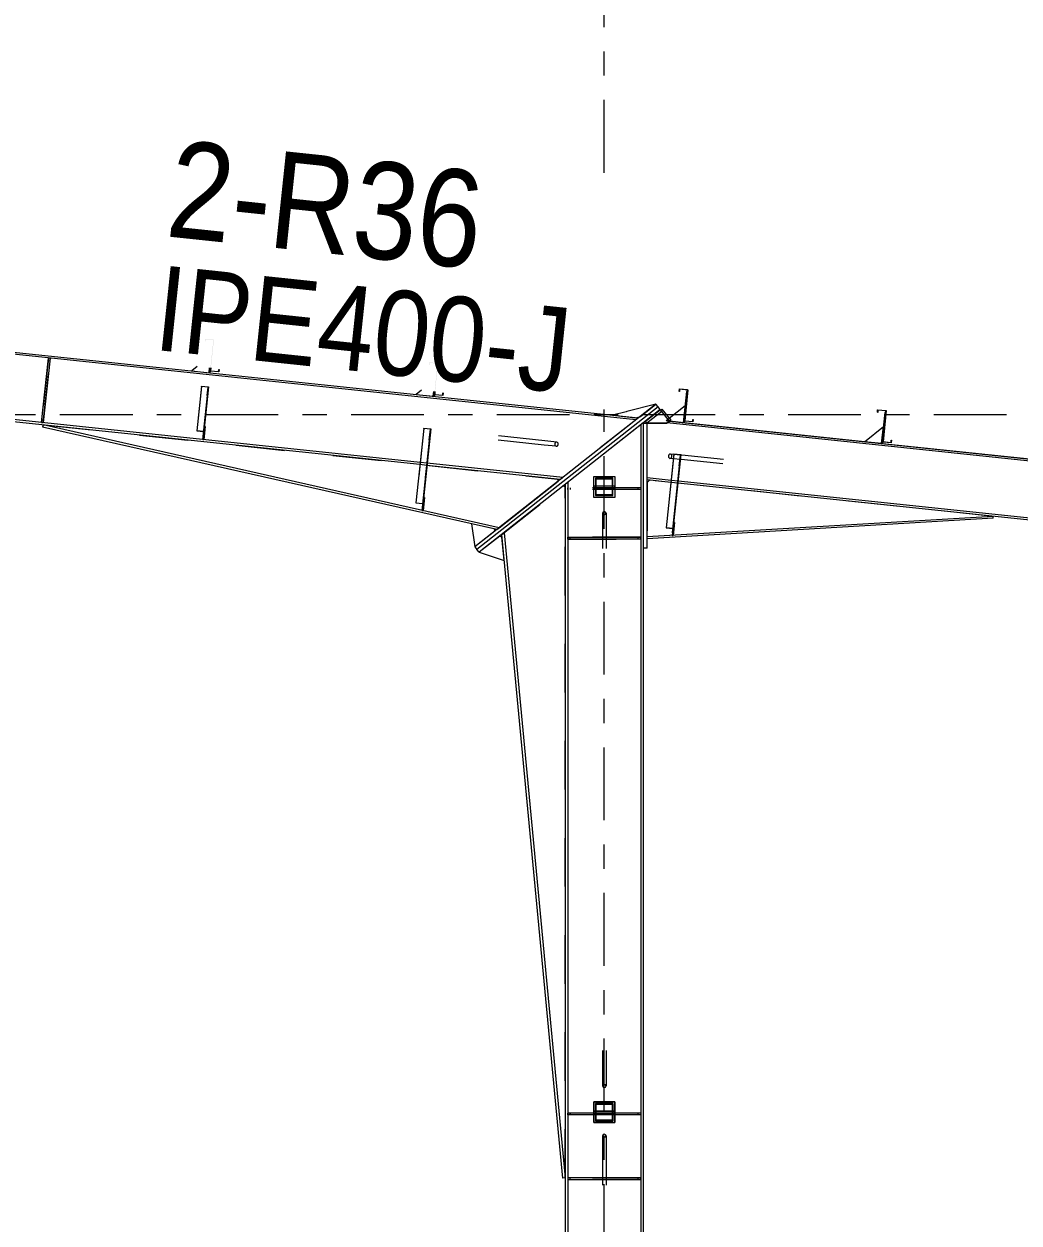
# Model space of a CAD drawing. Header units: millimetres. Extents: x -88 to 735, y -128 to 446.
# Drawn here: x 304.11 to 345.1, y 195.19 to 244.6 of the extents above; entities that cross this region are included whole.
import ezdxf

# ---------------------------------------------------------------- set-up
doc = ezdxf.new("R2010")
doc.units = ezdxf.units.MM
for name, pattern in [('XKITLINE00', [0]), ('XKITLINE02', [4, 2, -2]), ('XKITLINE03', [6, 3, -1, 1, -1])]:
    doc.linetypes.add(name, pattern=pattern)
for name, color, linetype, lineweight in [('Part', 2, 'Continuous', 0), ('PartMark', 7, 'Continuous', 0), ('S-grid', 1, 'Continuous', 0)]:
    doc.layers.add(name, color=color, linetype=linetype, lineweight=lineweight)
doc.styles.add('ARIAL', font='ARIAL.TTF')

# ---------------------------------------------------------------- blocks, each defined once
blk = doc.blocks.new('*A367')
at = {"layer": 'Part'}
blk.add_hatch(color=3, dxfattribs=at).paths.add_polyline_path([(331.659, 228.212), (331.669, 228.305), (331.682, 228.304), (331.67, 228.198), (331.315, 228.235), (331.45, 229.515), (331.121, 229.55), (331.111, 229.456), (331.098, 229.457), (331.109, 229.564), (331.464, 229.526), (331.329, 228.246)], flags=17)
blk = doc.blocks.new('*A369')
at = {"layer": 'Part'}
blk.add_hatch(color=3, dxfattribs=at).paths.add_polyline_path([(339.828, 227.35), (339.838, 227.444), (339.851, 227.442), (339.839, 227.336), (339.484, 227.373), (339.619, 228.653), (339.29, 228.688), (339.28, 228.594), (339.267, 228.596), (339.278, 228.702), (339.633, 228.665), (339.498, 227.385)], flags=17)
blk = doc.blocks.new('*A371')
at = {"layer": 'Part'}
blk.add_hatch(color=3, dxfattribs=at).paths.add_polyline_path([(321.359, 229.298), (321.369, 229.392), (321.382, 229.39), (321.37, 229.284), (321.015, 229.321), (321.15, 230.601), (320.821, 230.636), (320.811, 230.542), (320.798, 230.544), (320.809, 230.65), (321.164, 230.613), (321.029, 229.333)], flags=17)
blk = doc.blocks.new('*A372')
at = {"layer": 'Part'}
blk.add_hatch(color=3, dxfattribs=at).paths.add_polyline_path([(312.124, 230.272), (312.134, 230.366), (312.147, 230.364), (312.136, 230.258), (311.781, 230.295), (311.916, 231.575), (311.586, 231.61), (311.576, 231.516), (311.564, 231.518), (311.575, 231.624), (311.93, 231.587), (311.795, 230.307)], flags=17)
blk = doc.blocks.new('*A374')
at = {"layer": 'Part'}
h = blk.add_hatch(color=3, dxfattribs=at)
h.paths.add_polyline_path([(327.66, 199.404), (327.66, 200.118), (328.374, 200.118), (328.374, 199.404)], flags=17)
h.paths.add_polyline_path([(327.688, 200.09), (327.688, 199.432), (328.346, 199.432), (328.346, 200.09)])
blk = doc.blocks.new('*A382')
at = {"layer": 'Part'}
blk.add_hatch(color=3, dxfattribs=at).paths.add_polyline_path([(320.581, 227.925), (320.583, 227.948), (320.867, 227.918), (320.818, 227.448), (320.803, 227.45), (320.851, 227.896)], flags=17)
blk = doc.blocks.new('*A383')
at = {"layer": 'Part'}
blk.add_hatch(color=3, dxfattribs=at).paths.add_polyline_path([(311.426, 229.654), (311.428, 229.672), (311.712, 229.642), (311.674, 229.282), (311.66, 229.284), (311.696, 229.626)], flags=17)
blk = doc.blocks.new('*A384')
at = {"layer": 'Part'}
blk.add_hatch(color=3, dxfattribs=at).paths.add_polyline_path([(330.883, 226.86), (330.885, 226.883), (331.169, 226.853), (331.12, 226.386), (331.106, 226.388), (331.153, 226.831)], flags=17)
blk = doc.blocks.new('*A398')
at = {"layer": 'Part'}
blk.add_hatch(color=3, dxfattribs=at).paths.add_polyline_path([(339.828, 227.35), (339.838, 227.444), (339.851, 227.442), (339.839, 227.336), (339.484, 227.373), (339.619, 228.653), (339.29, 228.688), (339.28, 228.594), (339.267, 228.596), (339.278, 228.702), (339.633, 228.665), (339.498, 227.385)], flags=17)
blk = doc.blocks.new('*A399')
at = {"layer": 'Part'}
blk.add_hatch(color=3, dxfattribs=at).paths.add_polyline_path([(321.359, 229.298), (321.369, 229.392), (321.382, 229.39), (321.37, 229.284), (321.015, 229.321), (321.15, 230.601), (320.821, 230.636), (320.811, 230.542), (320.798, 230.544), (320.809, 230.65), (321.164, 230.613), (321.029, 229.333)], flags=17)
blk = doc.blocks.new('*A400')
at = {"layer": 'Part'}
blk.add_hatch(color=3, dxfattribs=at).paths.add_polyline_path([(331.659, 228.212), (331.669, 228.305), (331.682, 228.304), (331.67, 228.198), (331.315, 228.235), (331.45, 229.515), (331.121, 229.55), (331.111, 229.456), (331.098, 229.457), (331.109, 229.564), (331.464, 229.526), (331.329, 228.246)], flags=17)
blk = doc.blocks.new('*A401')
at = {"layer": 'Part'}
blk.add_hatch(color=3, dxfattribs=at).paths.add_polyline_path([(312.124, 230.272), (312.134, 230.366), (312.147, 230.364), (312.136, 230.258), (311.781, 230.295), (311.916, 231.575), (311.586, 231.61), (311.576, 231.516), (311.564, 231.518), (311.575, 231.624), (311.93, 231.587), (311.795, 230.307)], flags=17)
blk = doc.blocks.new('*A1351')
at = {"layer": 'S-grid', "color": 1, "linetype": 'XKITLINE03', "lineweight": 0}
blk.add_line((-48.412, 228.511), (395.032, 228.511), dxfattribs=at)
blk = doc.blocks.new('*A1353')
at = {"layer": 'Part', "color": 2, "linetype": 'XKITLINE00', "lineweight": 0}
for p, q in [((329.316, 228.281), (244.477, 237.229)), ((244.487, 237.322), (329.421, 228.363)), ((320.424, 226.439), (246.832, 234.201)), ((320.434, 226.531), (246.842, 234.293)), ((326.206, 225.829), (320.708, 226.409)), ((326.311, 225.911), (320.718, 226.501))]:
    blk.add_line(p, q, dxfattribs=at)
at = {"layer": 'Part', "color": 7, "linetype": 'XKITLINE02', "lineweight": 0}
for p, q in [((329.421, 228.363), (326.206, 225.829)), ((320.708, 226.409), (320.424, 226.439)), ((320.718, 226.501), (320.434, 226.531))]:
    blk.add_line(p, q, dxfattribs=at)
blk = doc.blocks.new('*A1784')
at = {"layer": 'S-grid', "color": 1, "linetype": 'XKITLINE03', "lineweight": 0}
for p, q in [((328.017, 238.466), (328.017, 265.039)), ((328.017, 145.791), (328.017, 228.712))]:
    blk.add_line(p, q, dxfattribs=at)
blk = doc.blocks.new('*A1785')
at = {"layer": 'Part', "color": 7, "linetype": 'XKITLINE02', "lineweight": 0}
for p, q in [((329.781, 225.811), (329.781, 228.146)), ((329.781, 228.146), (330.596, 228.146)), ((330.611, 228.158), (330.596, 228.146)), ((330.611, 228.158), (330.697, 228.228)), ((331.308, 228.164), (330.697, 228.228)), ((330.697, 228.228), (330.697, 228.228)), ((339.477, 227.302), (338.731, 227.381)), ((331.054, 225.756), (330.77, 225.786)), ((331.046, 225.678), (330.761, 225.708))]:
    blk.add_line(p, q, dxfattribs=at)
at = {"layer": 'Part', "color": 2, "linetype": 'XKITLINE00', "lineweight": 0}
for p, q in [((330.611, 228.158), (330.697, 228.228)), ((414.872, 219.271), (330.611, 228.158)), ((330.697, 228.228), (414.881, 219.349)), ((338.731, 227.381), (331.308, 228.164)), ((347.965, 226.407), (339.477, 227.302)), ((330.77, 225.786), (329.781, 225.89)), ((330.761, 225.708), (329.781, 225.811)), ((414.618, 216.863), (331.046, 225.678)), ((414.627, 216.941), (331.054, 225.756))]:
    blk.add_line(p, q, dxfattribs=at)
blk = doc.blocks.new('*A1786')
at = {"layer": 'Part', "color": 7, "linetype": 'XKITLINE02', "lineweight": 0}
for p, q in [((329.624, 228.16), (326.41, 225.626)), ((326.51, 199.725), (326.51, 199.654)), ((329.524, 199.725), (329.524, 199.654))]:
    blk.add_line(p, q, dxfattribs=at)
at = {"layer": 'Part', "color": 2, "linetype": 'XKITLINE00', "lineweight": 0}
for p, q in [((329.524, 228.081), (329.524, 199.725)), ((329.624, 228.16), (329.624, 164.19)), ((326.41, 225.626), (326.41, 164.19)), ((326.51, 225.704), (326.51, 199.725)), ((326.51, 199.654), (326.51, 164.19)), ((329.524, 199.654), (329.524, 164.19))]:
    blk.add_line(p, q, dxfattribs=at)
blk = doc.blocks.new('*A1787')
at = {"layer": 'Part', "color": 7, "linetype": 'XKITLINE02', "lineweight": 0}
for p, q in [((323.792, 223.562), (326.327, 225.56)), ((326.327, 225.56), (326.41, 225.521)), ((326.41, 197.054), (326.41, 225.521)), ((326.41, 225.521), (326.41, 225.521)), ((326.41, 197.054), (326.41, 225.521)), ((326.41, 225.521), (326.41, 225.521))]:
    blk.add_line(p, q, dxfattribs=at)
at = {"layer": 'Part', "color": 2, "linetype": 'XKITLINE00', "lineweight": 0}
for p, q in [((326.41, 225.521), (326.327, 225.56)), ((326.31, 197.045), (323.792, 223.562)), ((323.886, 223.636), (326.41, 197.054)), ((326.41, 197.054), (326.31, 197.045))]:
    blk.add_line(p, q, dxfattribs=at)
blk = doc.blocks.new('*A1798')
at = {"layer": 'Part', "color": 2, "linetype": 'XKITLINE00', "lineweight": 0}
for p, q in [((331.098, 229.457), (331.109, 229.564)), ((331.111, 229.456), (331.098, 229.457)), ((331.109, 229.564), (331.464, 229.526)), ((331.121, 229.55), (331.111, 229.456)), ((331.45, 229.515), (331.121, 229.55)), ((331.315, 228.235), (331.45, 229.515)), ((331.464, 229.526), (331.329, 228.246)), ((331.329, 228.246), (331.659, 228.212)), ((331.659, 228.212), (331.669, 228.305)), ((331.669, 228.305), (331.682, 228.304)), ((331.682, 228.304), (331.67, 228.198)), ((331.67, 228.198), (331.315, 228.235))]:
    blk.add_line(p, q, dxfattribs=at)
blk = doc.blocks.new('*A1800')
at = {"layer": 'Part', "color": 2, "linetype": 'XKITLINE00', "lineweight": 0}
for p, q in [((339.267, 228.596), (339.278, 228.702)), ((339.28, 228.594), (339.267, 228.596)), ((339.278, 228.702), (339.633, 228.665)), ((339.29, 228.688), (339.28, 228.594)), ((339.619, 228.653), (339.29, 228.688)), ((339.484, 227.373), (339.619, 228.653)), ((339.633, 228.665), (339.498, 227.385)), ((339.839, 227.336), (339.484, 227.373)), ((339.498, 227.385), (339.828, 227.35)), ((339.828, 227.35), (339.838, 227.444)), ((339.838, 227.444), (339.851, 227.442)), ((339.851, 227.442), (339.839, 227.336))]:
    blk.add_line(p, q, dxfattribs=at)
blk = doc.blocks.new('*A1802')
at = {"layer": 'Part', "color": 2, "linetype": 'XKITLINE00', "lineweight": 0}
for p, q in [((321.015, 229.321), (321.029, 229.449)), ((321.37, 229.284), (321.015, 229.321)), ((321.042, 229.448), (321.029, 229.333)), ((321.029, 229.333), (321.359, 229.298)), ((321.359, 229.298), (321.369, 229.392)), ((321.369, 229.392), (321.382, 229.39)), ((321.382, 229.39), (321.37, 229.284))]:
    blk.add_line(p, q, dxfattribs=at)
blk = doc.blocks.new('*A1803')
at = {"layer": 'Part', "color": 2, "linetype": 'XKITLINE00', "lineweight": 0}
for p, q in [((311.781, 230.295), (311.794, 230.423)), ((312.136, 230.258), (311.781, 230.295)), ((311.807, 230.422), (311.795, 230.307)), ((311.795, 230.307), (312.124, 230.272)), ((312.124, 230.272), (312.134, 230.366)), ((312.134, 230.366), (312.147, 230.364)), ((312.147, 230.364), (312.136, 230.258))]:
    blk.add_line(p, q, dxfattribs=at)
blk = doc.blocks.new('*A1805')
at = {"layer": 'Part', "color": 2, "linetype": 'XKITLINE00', "lineweight": 0}
for p, q in [((327.66, 200.118), (327.66, 199.404)), ((327.66, 200.118), (328.374, 200.118)), ((327.688, 199.432), (327.688, 200.09)), ((327.688, 200.09), (328.346, 200.09)), ((328.346, 200.09), (328.346, 199.432)), ((328.374, 200.118), (328.374, 199.404)), ((328.374, 199.404), (327.66, 199.404)), ((328.346, 199.432), (327.688, 199.432))]:
    blk.add_line(p, q, dxfattribs=at)
blk = doc.blocks.new('*A1822')
at = {"layer": 'Part', "color": 2, "linetype": 'XKITLINE00', "lineweight": 0}
for p, q in [((327.967, 198.833), (327.946, 198.79)), ((327.946, 198.79), (327.946, 198.353)), ((327.946, 198.79), (327.967, 198.748)), ((328.017, 198.851), (327.967, 198.833)), ((327.967, 198.748), (328.017, 198.73)), ((328.068, 198.833), (328.017, 198.851)), ((328.017, 198.73), (328.068, 198.748)), ((328.088, 198.79), (328.068, 198.833)), ((328.068, 198.748), (328.088, 198.79)), ((328.088, 198.79), (328.088, 198.353))]:
    blk.add_line(p, q, dxfattribs=at)
at = {"layer": 'Part', "color": 7, "linetype": 'XKITLINE02', "lineweight": 0}
for p, q in [((327.946, 198.353), (327.946, 196.753)), ((328.088, 198.353), (328.088, 196.753))]:
    blk.add_line(p, q, dxfattribs=at)
blk = doc.blocks.new('*A1823')
at = {"layer": 'Part', "color": 7, "linetype": 'XKITLINE02', "lineweight": 0}
for p, q in [((327.946, 202.303), (327.946, 201.175)), ((328.088, 202.303), (328.088, 201.175))]:
    blk.add_line(p, q, dxfattribs=at)
at = {"layer": 'Part', "color": 2, "linetype": 'XKITLINE00', "lineweight": 0}
for p, q in [((327.946, 201.175), (327.946, 200.841)), ((328.088, 201.175), (328.088, 200.841)), ((327.967, 200.887), (327.946, 200.841)), ((327.946, 200.841), (327.967, 200.795)), ((328.017, 200.906), (327.967, 200.887)), ((327.967, 200.795), (328.017, 200.776)), ((328.068, 200.887), (328.017, 200.906)), ((328.017, 200.776), (328.068, 200.795)), ((328.088, 200.841), (328.068, 200.887)), ((328.068, 200.795), (328.088, 200.841))]:
    blk.add_line(p, q, dxfattribs=at)
blk = doc.blocks.new('*A1824')
at = {"layer": 'Part', "color": 7, "linetype": 'XKITLINE02', "lineweight": 0}
for p, q in [((328.374, 200.118), (327.66, 200.118)), ((327.66, 200.118), (327.66, 199.404)), ((327.688, 200.09), (328.346, 200.09)), ((327.688, 199.432), (327.688, 200.09)), ((328.346, 200.09), (328.346, 199.432)), ((328.374, 199.404), (328.374, 200.118)), ((327.66, 199.404), (328.374, 199.404)), ((328.346, 199.432), (327.688, 199.432))]:
    blk.add_line(p, q, dxfattribs=at)
blk = doc.blocks.new('*A1826')
at = {"layer": 'Part', "color": 7, "linetype": 'XKITLINE02', "lineweight": 0}
for p, q in [((329.524, 197.054), (326.51, 197.054)), ((326.51, 197.054), (326.51, 196.983)), ((329.524, 196.983), (326.51, 196.983)), ((326.617, 196.983), (326.617, 197.054)), ((329.417, 196.983), (329.417, 197.054)), ((329.524, 196.983), (329.524, 197.054))]:
    blk.add_line(p, q, dxfattribs=at)
blk = doc.blocks.new('*A1827')
at = {"layer": 'Part', "color": 2, "linetype": 'XKITLINE00', "lineweight": 0}
for p, q in [((329.524, 197.054), (326.51, 197.054)), ((326.51, 196.983), (329.524, 196.983))]:
    blk.add_line(p, q, dxfattribs=at)
at = {"layer": 'Part', "color": 7, "linetype": 'XKITLINE02', "lineweight": 0}
for p, q in [((326.51, 197.054), (326.51, 196.983)), ((326.617, 196.983), (326.617, 197.054)), ((329.417, 196.983), (329.417, 197.054)), ((329.524, 197.054), (329.524, 196.983))]:
    blk.add_line(p, q, dxfattribs=at)
blk = doc.blocks.new('*A1828')
at = {"layer": 'Part', "color": 2, "linetype": 'XKITLINE00', "lineweight": 0}
for p, q in [((327.588, 199.725), (326.51, 199.725)), ((326.51, 199.654), (326.51, 199.725)), ((327.588, 199.654), (326.51, 199.654)), ((329.524, 199.725), (328.446, 199.725)), ((329.524, 199.654), (328.446, 199.654)), ((329.524, 199.725), (329.524, 199.654))]:
    blk.add_line(p, q, dxfattribs=at)
at = {"layer": 'Part', "color": 7, "linetype": 'XKITLINE02', "lineweight": 0}
for p, q in [((326.617, 199.654), (326.617, 199.725)), ((328.446, 199.725), (327.588, 199.725)), ((328.446, 199.654), (327.588, 199.654)), ((329.417, 199.654), (329.417, 199.725))]:
    blk.add_line(p, q, dxfattribs=at)
blk = doc.blocks.new('*A1829')
at = {"layer": 'Part', "color": 7, "linetype": 'XKITLINE02', "lineweight": 0}
for p, q in [((327.588, 199.725), (327.588, 199.797)), ((327.588, 199.797), (328.446, 199.797)), ((328.446, 199.725), (327.588, 199.725)), ((328.446, 199.797), (328.446, 199.725))]:
    blk.add_line(p, q, dxfattribs=at)
blk = doc.blocks.new('*A1830')
at = {"layer": 'Part', "color": 2, "linetype": 'XKITLINE00', "lineweight": 0}
for p, q in [((328.446, 200.19), (327.588, 200.19)), ((327.588, 200.19), (327.588, 199.332)), ((328.446, 199.332), (328.446, 200.19)), ((327.588, 199.332), (328.446, 199.332))]:
    blk.add_line(p, q, dxfattribs=at)
blk = doc.blocks.new('*A1831')
at = {"layer": 'Part', "color": 7, "linetype": 'XKITLINE02', "lineweight": 0}
for p, q in [((329.524, 199.725), (326.51, 199.725)), ((326.51, 199.654), (326.51, 199.725)), ((329.524, 199.654), (326.51, 199.654)), ((326.617, 199.725), (326.617, 199.654)), ((329.417, 199.654), (329.417, 199.725)), ((329.524, 199.725), (329.524, 199.654))]:
    blk.add_line(p, q, dxfattribs=at)
blk = doc.blocks.new('*A1832')
at = {"layer": 'Part', "color": 7, "linetype": 'XKITLINE02', "lineweight": 0}
for p, q in [((327.588, 199.797), (327.588, 199.725)), ((328.446, 199.797), (327.588, 199.797)), ((327.588, 199.725), (328.446, 199.725)), ((328.446, 199.725), (328.446, 199.797))]:
    blk.add_line(p, q, dxfattribs=at)
blk = doc.blocks.new('*A1833')
at = {"layer": 'Part', "color": 7, "linetype": 'XKITLINE02', "lineweight": 0}
for p, q in [((327.588, 200.19), (328.446, 200.19)), ((327.588, 199.332), (327.588, 200.19)), ((328.446, 200.19), (328.446, 199.332)), ((328.446, 199.332), (327.588, 199.332))]:
    blk.add_line(p, q, dxfattribs=at)
blk = doc.blocks.new('*A1835')
at = {"layer": 'Part', "color": 2, "linetype": 'XKITLINE00', "lineweight": 0}
for p, q in [((327.967, 224.486), (327.946, 224.44)), ((327.946, 224.44), (327.946, 224.106)), ((327.946, 224.44), (327.967, 224.394)), ((328.017, 224.505), (327.967, 224.486)), ((327.967, 224.394), (328.017, 224.375)), ((328.068, 224.486), (328.017, 224.505)), ((328.017, 224.375), (328.068, 224.394)), ((328.088, 224.44), (328.068, 224.486)), ((328.068, 224.394), (328.088, 224.44)), ((328.088, 224.44), (328.088, 224.106))]:
    blk.add_line(p, q, dxfattribs=at)
at = {"layer": 'Part', "color": 7, "linetype": 'XKITLINE02', "lineweight": 0}
for p, q in [((327.946, 224.106), (327.946, 222.978)), ((328.088, 224.106), (328.088, 222.978))]:
    blk.add_line(p, q, dxfattribs=at)
blk = doc.blocks.new('*A1836')
at = {"layer": 'Part', "color": 7, "linetype": 'XKITLINE02', "lineweight": 0}
for p, q in [((328.374, 225.877), (327.66, 225.877)), ((327.66, 225.877), (327.66, 225.163)), ((327.688, 225.191), (327.688, 225.848)), ((327.688, 225.848), (328.346, 225.848)), ((328.346, 225.848), (328.346, 225.191)), ((328.374, 225.163), (328.374, 225.877)), ((327.66, 225.163), (328.374, 225.163)), ((328.346, 225.191), (327.688, 225.191))]:
    blk.add_line(p, q, dxfattribs=at)
blk = doc.blocks.new('*A1837')
at = {"layer": 'Part', "color": 2, "linetype": 'XKITLINE00', "lineweight": 0}
for p, q in [((329.885, 225.8), (329.781, 225.707)), ((344.037, 224.307), (329.781, 223.461)), ((344.042, 224.229), (344.037, 224.307)), ((344.042, 224.229), (329.781, 223.383))]:
    blk.add_line(p, q, dxfattribs=at)
at = {"layer": 'Part', "color": 7, "linetype": 'XKITLINE02', "lineweight": 0}
for p, q in [((344.037, 224.307), (329.885, 225.8)), ((329.781, 225.707), (329.781, 223.383))]:
    blk.add_line(p, q, dxfattribs=at)
blk = doc.blocks.new('*A1838')
at = {"layer": 'Part', "color": 2, "linetype": 'XKITLINE00', "lineweight": 0}
for p, q in [((304.896, 228.077), (304.876, 227.986)), ((323.588, 223.765), (304.876, 227.986)), ((323.682, 223.839), (304.896, 228.077)), ((326.101, 225.84), (326.123, 225.764)), ((326.122, 225.765), (326.101, 225.84)), ((323.682, 223.839), (326.122, 225.765)), ((326.123, 225.764), (326.122, 225.765))]:
    blk.add_line(p, q, dxfattribs=at)
at = {"layer": 'Part', "color": 7, "linetype": 'XKITLINE02', "lineweight": 0}
for p, q in [((304.896, 228.077), (326.101, 225.84)), ((323.588, 223.765), (326.123, 225.764))]:
    blk.add_line(p, q, dxfattribs=at)
blk = doc.blocks.new('*A1839')
at = {"layer": 'Part', "color": 2, "linetype": 'XKITLINE00', "lineweight": 0}
blk.add_line((320.482, 229.507), (320.262, 229.329), dxfattribs=at)
at = {"layer": 'Part', "color": 7, "linetype": 'XKITLINE02', "lineweight": 0}
for p, q in [((320.262, 229.329), (320.972, 229.254)), ((320.972, 229.254), (320.993, 229.453))]:
    blk.add_line(p, q, dxfattribs=at)
blk = doc.blocks.new('*A1840')
at = {"layer": 'Part', "color": 2, "linetype": 'XKITLINE00', "lineweight": 0}
for p, q in [((320.512, 224.554), (320.55, 224.913)), ((320.604, 225.083), (320.548, 224.55)), ((320.569, 225.087), (320.604, 225.083)), ((320.548, 224.55), (320.512, 224.554))]:
    blk.add_line(p, q, dxfattribs=at)
at = {"layer": 'Part', "color": 7, "linetype": 'XKITLINE02', "lineweight": 0}
for p, q in [((320.55, 224.913), (320.569, 225.087)), ((320.524, 224.661), (320.559, 224.657))]:
    blk.add_line(p, q, dxfattribs=at)
blk = doc.blocks.new('*A1841')
at = {"layer": 'Part', "color": 2, "linetype": 'XKITLINE00', "lineweight": 0}
for p, q in [((320.993, 229.453), (320.972, 229.254)), ((321.015, 229.321), (321.008, 229.25))]:
    blk.add_line(p, q, dxfattribs=at)
at = {"layer": 'Part', "color": 7, "linetype": 'XKITLINE02', "lineweight": 0}
for p, q in [((321.008, 229.25), (320.972, 229.254)), ((321.015, 229.321), (321.029, 229.449))]:
    blk.add_line(p, q, dxfattribs=at)
blk = doc.blocks.new('*A1842')
at = {"layer": 'Part', "color": 7, "linetype": 'XKITLINE02', "lineweight": 0}
for p, q in [((320.569, 225.087), (320.512, 224.554)), ((320.548, 224.55), (320.604, 225.083)), ((320.604, 225.083), (320.569, 225.087)), ((320.512, 224.554), (320.548, 224.55)), ((320.524, 224.661), (320.559, 224.657))]:
    blk.add_line(p, q, dxfattribs=at)
blk = doc.blocks.new('*A1843')
at = {"layer": 'Part', "color": 7, "linetype": 'XKITLINE02', "lineweight": 0}
for p, q in [((320.583, 227.948), (320.257, 224.861)), ((320.851, 227.896), (320.51, 224.669)), ((320.524, 224.668), (320.867, 227.918)), ((320.257, 224.861), (320.527, 224.832)), ((320.258, 224.87), (320.543, 224.84)), ((320.51, 224.669), (320.524, 224.668))]:
    blk.add_line(p, q, dxfattribs=at)
blk = doc.blocks.new('*A1844')
at = {"layer": 'Part', "color": 2, "linetype": 'XKITLINE00', "lineweight": 0}
for p, q in [((320.581, 227.925), (320.257, 224.861)), ((320.867, 227.918), (320.55, 224.913)), ((320.581, 227.925), (320.583, 227.948)), ((320.851, 227.896), (320.581, 227.925)), ((320.583, 227.948), (320.867, 227.918)), ((320.803, 227.45), (320.851, 227.896)), ((320.803, 227.45), (320.51, 224.669)), ((320.803, 227.45), (320.818, 227.448)), ((320.257, 224.861), (320.527, 224.832)), ((320.51, 224.669), (320.524, 224.668))]:
    blk.add_line(p, q, dxfattribs=at)
at = {"layer": 'Part', "color": 7, "linetype": 'XKITLINE02', "lineweight": 0}
for p, q in [((320.258, 224.87), (320.543, 224.84)), ((320.524, 224.668), (320.55, 224.913))]:
    blk.add_line(p, q, dxfattribs=at)
blk = doc.blocks.new('*A1845')
at = {"layer": 'Part', "color": 2, "linetype": 'XKITLINE00', "lineweight": 0}
blk.add_line((311.247, 230.481), (311.027, 230.303), dxfattribs=at)
at = {"layer": 'Part', "color": 7, "linetype": 'XKITLINE02', "lineweight": 0}
for p, q in [((311.027, 230.303), (311.738, 230.228)), ((311.738, 230.228), (311.759, 230.427))]:
    blk.add_line(p, q, dxfattribs=at)
blk = doc.blocks.new('*A1846')
at = {"layer": 'Part', "color": 2, "linetype": 'XKITLINE00', "lineweight": 0}
for p, q in [((311.483, 227.475), (311.516, 227.785)), ((311.575, 228.004), (311.519, 227.472)), ((311.54, 228.008), (311.575, 228.004))]:
    blk.add_line(p, q, dxfattribs=at)
at = {"layer": 'Part', "color": 7, "linetype": 'XKITLINE02', "lineweight": 0}
for p, q in [((311.516, 227.785), (311.54, 228.008)), ((311.519, 227.472), (311.483, 227.475)), ((311.495, 227.582), (311.53, 227.578))]:
    blk.add_line(p, q, dxfattribs=at)
blk = doc.blocks.new('*A1847')
at = {"layer": 'Part', "color": 2, "linetype": 'XKITLINE00', "lineweight": 0}
for p, q in [((311.759, 230.427), (311.738, 230.228)), ((311.781, 230.295), (311.773, 230.224))]:
    blk.add_line(p, q, dxfattribs=at)
at = {"layer": 'Part', "color": 7, "linetype": 'XKITLINE02', "lineweight": 0}
for p, q in [((311.773, 230.224), (311.738, 230.228)), ((311.781, 230.295), (311.794, 230.423))]:
    blk.add_line(p, q, dxfattribs=at)
blk = doc.blocks.new('*A1848')
at = {"layer": 'Part', "color": 7, "linetype": 'XKITLINE02', "lineweight": 0}
for p, q in [((311.54, 228.008), (311.483, 227.475)), ((311.519, 227.472), (311.575, 228.004)), ((311.575, 228.004), (311.54, 228.008)), ((311.483, 227.475), (311.519, 227.472)), ((311.495, 227.582), (311.53, 227.578))]:
    blk.add_line(p, q, dxfattribs=at)
blk = doc.blocks.new('*A1849')
at = {"layer": 'Part', "color": 7, "linetype": 'XKITLINE02', "lineweight": 0}
for p, q in [((311.428, 229.672), (311.234, 227.838)), ((311.696, 229.626), (311.482, 227.597)), ((311.496, 227.595), (311.712, 229.642)), ((311.234, 227.838), (311.504, 227.81)), ((311.235, 227.849), (311.52, 227.819)), ((311.482, 227.597), (311.496, 227.595))]:
    blk.add_line(p, q, dxfattribs=at)
blk = doc.blocks.new('*A1850')
at = {"layer": 'Part', "color": 2, "linetype": 'XKITLINE00', "lineweight": 0}
for p, q in [((311.426, 229.654), (311.234, 227.838)), ((311.426, 229.654), (311.428, 229.672)), ((311.696, 229.626), (311.426, 229.654)), ((311.428, 229.672), (311.712, 229.642)), ((311.66, 229.284), (311.482, 227.597)), ((311.712, 229.642), (311.516, 227.785)), ((311.66, 229.284), (311.696, 229.626)), ((311.66, 229.284), (311.674, 229.282)), ((311.234, 227.838), (311.504, 227.81)), ((311.482, 227.597), (311.496, 227.595))]:
    blk.add_line(p, q, dxfattribs=at)
at = {"layer": 'Part', "color": 7, "linetype": 'XKITLINE02', "lineweight": 0}
for p, q in [((311.235, 227.849), (311.52, 227.819)), ((311.496, 227.595), (311.516, 227.785))]:
    blk.add_line(p, q, dxfattribs=at)
blk = doc.blocks.new('*A1851')
at = {"layer": 'Part', "color": 7, "linetype": 'XKITLINE02', "lineweight": 0}
for p, q in [((323.708, 223.496), (322.861, 222.828)), ((323.893, 222.495), (323.802, 223.455))]:
    blk.add_line(p, q, dxfattribs=at)
at = {"layer": 'Part', "color": 2, "linetype": 'XKITLINE00', "lineweight": 0}
for p, q in [((323.802, 223.455), (323.708, 223.496)), ((322.861, 222.828), (323.893, 222.495))]:
    blk.add_line(p, q, dxfattribs=at)
blk = doc.blocks.new('*A1852')
at = {"layer": 'Part', "color": 2, "linetype": 'XKITLINE00', "lineweight": 0}
for p, q in [((322.543, 224.001), (322.684, 223.052)), ((323.484, 223.789), (323.504, 223.699))]:
    blk.add_line(p, q, dxfattribs=at)
at = {"layer": 'Part', "color": 7, "linetype": 'XKITLINE02', "lineweight": 0}
for p, q in [((323.484, 223.789), (322.543, 224.001)), ((323.504, 223.699), (322.684, 223.052))]:
    blk.add_line(p, q, dxfattribs=at)
blk = doc.blocks.new('*A1853')
at = {"layer": 'Part', "color": 2, "linetype": 'XKITLINE00', "lineweight": 0}
for p, q in [((330.144, 228.933), (322.684, 223.052)), ((330.233, 228.821), (322.772, 222.94)), ((330.233, 228.821), (330.144, 228.933)), ((322.684, 223.052), (322.772, 222.94))]:
    blk.add_line(p, q, dxfattribs=at)
blk = doc.blocks.new('*A1854')
at = {"layer": 'Part', "color": 2, "linetype": 'XKITLINE00', "lineweight": 0}
for p, q in [((330.233, 228.821), (322.772, 222.94)), ((330.321, 228.709), (330.233, 228.821)), ((330.321, 228.709), (322.861, 222.828)), ((322.861, 222.828), (322.772, 222.94))]:
    blk.add_line(p, q, dxfattribs=at)
blk = doc.blocks.new('*A1855')
at = {"layer": 'Part', "color": 2, "linetype": 'XKITLINE00', "lineweight": 0}
for p, q in [((329.638, 223.004), (329.638, 228.146)), ((329.638, 228.146), (329.767, 228.146)), ((329.781, 228.146), (329.768, 228.146)), ((329.781, 223.004), (329.781, 228.146)), ((329.781, 223.004), (329.638, 223.004))]:
    blk.add_line(p, q, dxfattribs=at)
at = {"layer": 'Part', "color": 7, "linetype": 'XKITLINE02', "lineweight": 0}
for p, q in [((329.768, 228.146), (329.767, 228.146)), ((329.767, 228.146), (329.781, 228.146))]:
    blk.add_line(p, q, dxfattribs=at)
blk = doc.blocks.new('*A1856')
at = {"layer": 'Part', "color": 7, "linetype": 'XKITLINE02', "lineweight": 0}
for p, q in [((329.524, 223.445), (326.51, 223.445)), ((326.51, 223.373), (326.51, 223.445)), ((326.51, 223.373), (329.524, 223.373)), ((326.617, 223.373), (326.617, 223.445)), ((329.417, 223.373), (329.417, 223.445)), ((329.524, 223.373), (329.524, 223.445))]:
    blk.add_line(p, q, dxfattribs=at)
blk = doc.blocks.new('*A1857')
at = {"layer": 'Part', "color": 2, "linetype": 'XKITLINE00', "lineweight": 0}
for p, q in [((326.51, 223.445), (329.524, 223.445)), ((329.524, 223.373), (326.51, 223.373))]:
    blk.add_line(p, q, dxfattribs=at)
at = {"layer": 'Part', "color": 7, "linetype": 'XKITLINE02', "lineweight": 0}
for p, q in [((326.51, 223.373), (326.51, 223.445)), ((326.617, 223.373), (326.617, 223.445)), ((329.417, 223.373), (329.417, 223.445)), ((329.524, 223.445), (329.524, 223.373))]:
    blk.add_line(p, q, dxfattribs=at)
blk = doc.blocks.new('*A1858')
at = {"layer": 'Part', "color": 7, "linetype": 'XKITLINE02', "lineweight": 0}
for p, q in [((327.588, 225.948), (328.446, 225.948)), ((327.588, 225.091), (327.588, 225.948)), ((328.446, 225.948), (328.446, 225.091)), ((328.446, 225.091), (327.588, 225.091))]:
    blk.add_line(p, q, dxfattribs=at)
blk = doc.blocks.new('*A1859')
at = {"layer": 'Part', "color": 7, "linetype": 'XKITLINE02', "lineweight": 0}
for p, q in [((327.588, 225.556), (327.588, 225.484)), ((328.446, 225.556), (327.588, 225.556)), ((327.588, 225.484), (328.446, 225.484)), ((328.446, 225.484), (328.446, 225.556))]:
    blk.add_line(p, q, dxfattribs=at)
blk = doc.blocks.new('*A1860')
at = {"layer": 'Part', "color": 7, "linetype": 'XKITLINE02', "lineweight": 0}
for p, q in [((329.524, 225.484), (326.51, 225.484)), ((326.51, 225.413), (326.51, 225.484)), ((329.524, 225.413), (326.51, 225.413)), ((326.617, 225.484), (326.617, 225.413)), ((329.417, 225.413), (329.417, 225.484)), ((329.524, 225.484), (329.524, 225.413))]:
    blk.add_line(p, q, dxfattribs=at)
blk = doc.blocks.new('*A1861')
at = {"layer": 'Part', "color": 2, "linetype": 'XKITLINE00', "lineweight": 0}
for p, q in [((330.144, 228.933), (328.946, 228.627)), ((328.911, 228.618), (328.355, 228.475)), ((328.946, 228.627), (328.911, 228.618)), ((329.314, 228.374), (329.505, 228.429))]:
    blk.add_line(p, q, dxfattribs=at)
at = {"layer": 'Part', "color": 7, "linetype": 'XKITLINE02', "lineweight": 0}
for p, q in [((329.505, 228.429), (330.144, 228.933)), ((328.355, 228.475), (329.314, 228.374))]:
    blk.add_line(p, q, dxfattribs=at)
blk = doc.blocks.new('*A1862')
at = {"layer": 'Part', "color": 7, "linetype": 'XKITLINE02', "lineweight": 0}
for p, q in [((330.874, 224.056), (330.818, 223.523)), ((330.854, 223.519), (330.91, 224.052)), ((330.91, 224.052), (330.874, 224.056)), ((330.818, 223.523), (330.854, 223.519)), ((330.829, 223.629), (330.865, 223.626))]:
    blk.add_line(p, q, dxfattribs=at)
blk = doc.blocks.new('*A1863')
at = {"layer": 'Part', "color": 2, "linetype": 'XKITLINE00', "lineweight": 0}
for p, q in [((330.883, 226.86), (330.563, 223.831)), ((331.169, 226.853), (330.856, 223.88)), ((330.883, 226.86), (330.885, 226.883)), ((331.153, 226.831), (330.883, 226.86)), ((330.885, 226.883), (331.169, 226.853)), ((331.106, 226.388), (331.153, 226.831)), ((331.106, 226.388), (330.816, 223.638)), ((331.106, 226.388), (331.12, 226.386)), ((330.563, 223.831), (330.833, 223.802)), ((330.816, 223.638), (330.83, 223.636))]:
    blk.add_line(p, q, dxfattribs=at)
at = {"layer": 'Part', "color": 7, "linetype": 'XKITLINE02', "lineweight": 0}
for p, q in [((330.848, 223.809), (330.564, 223.839)), ((330.856, 223.88), (330.83, 223.636))]:
    blk.add_line(p, q, dxfattribs=at)
blk = doc.blocks.new('*A1864')
at = {"layer": 'Part', "color": 2, "linetype": 'XKITLINE00', "lineweight": 0}
for p, q in [((331.407, 229.446), (331.272, 228.168)), ((331.443, 229.443), (331.407, 229.446)), ((331.308, 228.164), (331.272, 228.168)), ((331.315, 228.235), (331.308, 228.164))]:
    blk.add_line(p, q, dxfattribs=at)
at = {"layer": 'Part', "color": 7, "linetype": 'XKITLINE02', "lineweight": 0}
blk.add_line((331.315, 228.235), (331.443, 229.443), dxfattribs=at)
blk = doc.blocks.new('*A1865')
at = {"layer": 'Part', "color": 2, "linetype": 'XKITLINE00', "lineweight": 0}
for p, q in [((330.693, 228.349), (331.347, 228.878)), ((331.272, 228.168), (330.697, 228.228))]:
    blk.add_line(p, q, dxfattribs=at)
at = {"layer": 'Part', "color": 7, "linetype": 'XKITLINE02', "lineweight": 0}
for p, q in [((331.347, 228.878), (331.272, 228.168)), ((330.562, 228.243), (330.693, 228.349)), ((330.697, 228.228), (330.562, 228.243))]:
    blk.add_line(p, q, dxfattribs=at)
blk = doc.blocks.new('*A1866')
at = {"layer": 'Part', "color": 2, "linetype": 'XKITLINE00', "lineweight": 0}
for p, q in [((330.856, 223.88), (330.818, 223.523)), ((330.91, 224.052), (330.854, 223.525)), ((330.874, 224.056), (330.91, 224.052))]:
    blk.add_line(p, q, dxfattribs=at)
at = {"layer": 'Part', "color": 7, "linetype": 'XKITLINE02', "lineweight": 0}
for p, q in [((330.856, 223.88), (330.874, 224.056)), ((330.854, 223.519), (330.818, 223.523)), ((330.829, 223.629), (330.865, 223.626)), ((330.854, 223.525), (330.854, 223.519))]:
    blk.add_line(p, q, dxfattribs=at)
blk = doc.blocks.new('*A1867')
at = {"layer": 'Part', "color": 7, "linetype": 'XKITLINE02', "lineweight": 0}
for p, q in [((330.885, 226.883), (330.563, 223.831)), ((331.153, 226.831), (330.816, 223.638)), ((330.83, 223.636), (331.169, 226.853)), ((330.563, 223.831), (330.833, 223.802)), ((330.564, 223.839), (330.848, 223.809)), ((330.816, 223.638), (330.83, 223.636))]:
    blk.add_line(p, q, dxfattribs=at)
blk = doc.blocks.new('*A1868')
at = {"layer": 'Part', "color": 2, "linetype": 'XKITLINE00', "lineweight": 0}
for p, q in [((330.327, 228.697), (329.714, 228.213)), ((330.381, 228.629), (329.767, 228.146)), ((330.381, 228.629), (330.327, 228.697)), ((329.767, 228.146), (329.714, 228.213))]:
    blk.add_line(p, q, dxfattribs=at)
blk = doc.blocks.new('*A1869')
at = {"layer": 'Part', "color": 2, "linetype": 'XKITLINE00', "lineweight": 0}
for p, q in [((330.336, 228.685), (330.392, 228.73)), ((330.697, 228.228), (330.381, 228.629)), ((330.392, 228.73), (330.753, 228.272)), ((330.753, 228.272), (330.697, 228.228))]:
    blk.add_line(p, q, dxfattribs=at)
at = {"layer": 'Part', "color": 7, "linetype": 'XKITLINE02', "lineweight": 0}
blk.add_line((330.381, 228.629), (330.336, 228.685), dxfattribs=at)
blk = doc.blocks.new('*A1870')
at = {"layer": 'Part', "color": 7, "linetype": 'XKITLINE02', "lineweight": 0}
for p, q in [((330.381, 228.629), (329.767, 228.146)), ((330.697, 228.228), (330.381, 228.629)), ((329.781, 228.146), (329.767, 228.146)), ((330.697, 228.228), (330.611, 228.158))]:
    blk.add_line(p, q, dxfattribs=at)
at = {"layer": 'Part', "color": 2, "linetype": 'XKITLINE00', "lineweight": 0}
for p, q in [((330.596, 228.146), (329.781, 228.146)), ((330.611, 228.158), (330.596, 228.146))]:
    blk.add_line(p, q, dxfattribs=at)
blk = doc.blocks.new('*A1872')
at = {"layer": 'Part', "color": 2, "linetype": 'XKITLINE00', "lineweight": 0}
for p, q in [((338.731, 227.381), (339.516, 228.016)), ((339.441, 227.306), (338.731, 227.381))]:
    blk.add_line(p, q, dxfattribs=at)
at = {"layer": 'Part', "color": 7, "linetype": 'XKITLINE02', "lineweight": 0}
blk.add_line((339.441, 227.306), (339.516, 228.016), dxfattribs=at)
blk = doc.blocks.new('*A1873')
at = {"layer": 'Part', "color": 2, "linetype": 'XKITLINE00', "lineweight": 0}
for p, q in [((339.576, 228.585), (339.441, 227.306)), ((339.612, 228.581), (339.576, 228.585)), ((339.477, 227.302), (339.441, 227.306)), ((339.484, 227.373), (339.477, 227.302))]:
    blk.add_line(p, q, dxfattribs=at)
at = {"layer": 'Part', "color": 7, "linetype": 'XKITLINE02', "lineweight": 0}
blk.add_line((339.484, 227.373), (339.612, 228.581), dxfattribs=at)
blk = doc.blocks.new('*A1902')
at = {"layer": 'Part', "color": 2, "linetype": 'XKITLINE00', "lineweight": 0}
for p, q in [((304.835, 228.177), (305.115, 230.833)), ((305.186, 230.826), (304.906, 228.169))]:
    blk.add_line(p, q, dxfattribs=at)
at = {"layer": 'Part', "color": 7, "linetype": 'XKITLINE02', "lineweight": 0}
for p, q in [((305.104, 230.727), (305.175, 230.719)), ((305.186, 230.826), (305.115, 230.833)), ((304.917, 228.276), (304.846, 228.283)), ((304.906, 228.169), (304.835, 228.177))]:
    blk.add_line(p, q, dxfattribs=at)
blk = doc.blocks.new('*A1905')
at = {"layer": 'Part', "color": 7, "linetype": 'XKITLINE02', "lineweight": 0}
for p, q in [((305.115, 230.833), (304.835, 228.177)), ((304.906, 228.169), (305.186, 230.826)), ((305.104, 230.727), (305.175, 230.719)), ((305.186, 230.826), (305.115, 230.833)), ((304.846, 228.283), (304.917, 228.276)), ((304.835, 228.177), (304.906, 228.169))]:
    blk.add_line(p, q, dxfattribs=at)
blk = doc.blocks.new('*A1911')
at = {"layer": 'Part', "color": 7, "linetype": 'XKITLINE02', "lineweight": 0}
for p, q in [((325.543, 227.246), (323.638, 227.447)), ((325.562, 227.423), (323.657, 227.624))]:
    blk.add_line(p, q, dxfattribs=at)
at = {"layer": 'Part', "color": 2, "linetype": 'XKITLINE00', "lineweight": 0}
for p, q in [((326.055, 227.371), (325.562, 227.423)), ((325.989, 227.333), (325.975, 227.29)), ((325.975, 227.29), (325.98, 227.245)), ((326.018, 227.363), (325.989, 227.333)), ((326.055, 227.371), (326.018, 227.363)), ((326.089, 227.356), (326.055, 227.371)), ((326.112, 227.32), (326.089, 227.356)), ((326.102, 227.232), (326.116, 227.275)), ((326.116, 227.275), (326.112, 227.32)), ((326.036, 227.194), (325.543, 227.246)), ((325.98, 227.245), (326.002, 227.209)), ((326.002, 227.209), (326.036, 227.194)), ((326.036, 227.194), (326.073, 227.202)), ((326.073, 227.202), (326.102, 227.232))]:
    blk.add_line(p, q, dxfattribs=at)
blk = doc.blocks.new('*A1912')
at = {"layer": 'Part', "color": 2, "linetype": 'XKITLINE00', "lineweight": 0}
for p, q in [((330.673, 226.839), (330.659, 226.796)), ((330.659, 226.796), (330.664, 226.75)), ((330.703, 226.869), (330.673, 226.839)), ((330.741, 226.877), (330.703, 226.869)), ((330.883, 226.862), (330.741, 226.877)), ((330.777, 226.861), (330.741, 226.877)), ((330.8, 226.826), (330.777, 226.861)), ((330.791, 226.737), (330.805, 226.78)), ((330.805, 226.78), (330.8, 226.826)), ((331.206, 226.828), (331.167, 226.832)), ((330.664, 226.75), (330.687, 226.715)), ((330.687, 226.715), (330.723, 226.699)), ((330.723, 226.699), (330.761, 226.707)), ((330.864, 226.684), (330.723, 226.699)), ((330.761, 226.707), (330.791, 226.737)), ((331.187, 226.65), (331.149, 226.654))]:
    blk.add_line(p, q, dxfattribs=at)
at = {"layer": 'Part', "color": 7, "linetype": 'XKITLINE02', "lineweight": 0}
for p, q in [((331.167, 226.832), (330.883, 226.862)), ((332.925, 226.647), (331.206, 226.828)), ((331.149, 226.654), (330.864, 226.684)), ((332.906, 226.469), (331.187, 226.65))]:
    blk.add_line(p, q, dxfattribs=at)
blk = doc.blocks.new('*A1913')
at = {"layer": 'Part', "color": 2, "linetype": 'XKITLINE00', "lineweight": 0}
for p, q in [((339.267, 228.596), (339.278, 228.702)), ((339.28, 228.594), (339.267, 228.596)), ((339.278, 228.702), (339.633, 228.665)), ((339.29, 228.688), (339.28, 228.594)), ((339.619, 228.653), (339.29, 228.688)), ((339.484, 227.373), (339.619, 228.653)), ((339.633, 228.665), (339.498, 227.385)), ((339.839, 227.336), (339.484, 227.373)), ((339.498, 227.385), (339.828, 227.35)), ((339.828, 227.35), (339.838, 227.444)), ((339.838, 227.444), (339.851, 227.442)), ((339.851, 227.442), (339.839, 227.336))]:
    blk.add_line(p, q, dxfattribs=at)
blk = doc.blocks.new('*A1914')
at = {"layer": 'Part', "color": 2, "linetype": 'XKITLINE00', "lineweight": 0}
for p, q in [((321.015, 229.321), (321.029, 229.449)), ((321.37, 229.284), (321.015, 229.321)), ((321.042, 229.448), (321.029, 229.333)), ((321.029, 229.333), (321.359, 229.298)), ((321.359, 229.298), (321.369, 229.392)), ((321.369, 229.392), (321.382, 229.39)), ((321.382, 229.39), (321.37, 229.284))]:
    blk.add_line(p, q, dxfattribs=at)
blk = doc.blocks.new('*A1915')
at = {"layer": 'Part', "color": 2, "linetype": 'XKITLINE00', "lineweight": 0}
for p, q in [((331.098, 229.457), (331.109, 229.564)), ((331.111, 229.456), (331.098, 229.457)), ((331.109, 229.564), (331.464, 229.526)), ((331.121, 229.55), (331.111, 229.456)), ((331.45, 229.515), (331.121, 229.55)), ((331.315, 228.235), (331.45, 229.515)), ((331.464, 229.526), (331.329, 228.246)), ((331.329, 228.246), (331.659, 228.212)), ((331.659, 228.212), (331.669, 228.305)), ((331.669, 228.305), (331.682, 228.304)), ((331.682, 228.304), (331.67, 228.198)), ((331.67, 228.198), (331.315, 228.235))]:
    blk.add_line(p, q, dxfattribs=at)
blk = doc.blocks.new('*A1916')
at = {"layer": 'Part', "color": 2, "linetype": 'XKITLINE00', "lineweight": 0}
for p, q in [((311.781, 230.295), (311.794, 230.423)), ((312.136, 230.258), (311.781, 230.295)), ((311.807, 230.422), (311.795, 230.307)), ((311.795, 230.307), (312.124, 230.272)), ((312.124, 230.272), (312.134, 230.366)), ((312.134, 230.366), (312.147, 230.364)), ((312.147, 230.364), (312.136, 230.258))]:
    blk.add_line(p, q, dxfattribs=at)
blk = doc.blocks.new('*A2697')
at = {"layer": 'PartMark', "color": 3, "style": 'ARIAL', "width": 0.85}
blk.add_text('2-R36', height=4, rotation=-6.0218, dxfattribs=at).set_placement((309.898, 235.852))
at = {"layer": 'PartMark', "color": 7, "style": 'ARIAL', "width": 0.85}
blk.add_text('IPE400-J', height=3.5, rotation=-6.0218, dxfattribs=at).set_placement((309.405, 231.178))

msp = doc.modelspace()

# ---------------------------------------------------------------- block references
at = {"lineweight": 0}
for name in ['*A1784', '*A2697', '*A1353', '*A372', '*A401', '*A1902', '*A1905', '*A1845', '*A1847', '*A1803', '*A1916', '*A371', '*A399', '*A1351', '*A1849', '*A1850', '*A383', '*A1839', '*A1841', '*A1802', '*A1914', '*A367', '*A400', '*A1798', '*A1915', '*A1864', '*A1853', '*A1854', '*A1861', '*A1865', '*A1868', '*A1870', '*A1869', '*A369', '*A398', '*A1800', '*A1913', '*A1873', '*A1838', '*A1846', '*A1848', '*A1843', '*A1844', '*A382', '*A1786', '*A1855', '*A1785', '*A1872', '*A1911', '*A1863', '*A1867', '*A1912', '*A384', '*A1858', '*A1836', '*A1837', '*A1787', '*A1860', '*A1859', '*A1840', '*A1842', '*A1835', '*A1852', '*A1862', '*A1866', '*A1851', '*A1856', '*A1857', '*A1823', '*A1830', '*A1833', '*A374', '*A1805', '*A1824', '*A1828', '*A1831', '*A1829', '*A1832', '*A1822', '*A1826', '*A1827']:
    msp.add_blockref(name, (0, 0), dxfattribs=at)

doc.saveas('drawing.dxf')
